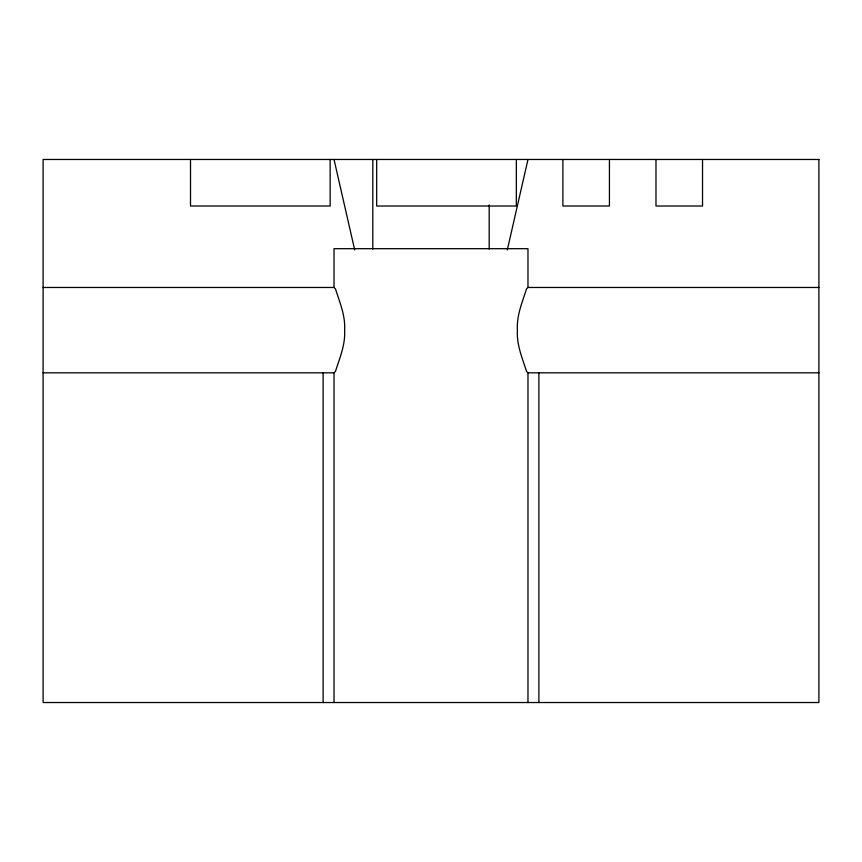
<?xml version="1.0" encoding="UTF-8"?>
<svg xmlns="http://www.w3.org/2000/svg" width="862" height="862" viewBox="0 0 862 862"><rect width="100%" height="100%" fill="white"/><g stroke="black" fill="none" stroke-linecap="round" stroke-linejoin="round"><path stroke-width="1.29" d="M507.287 249.98L527.975 159.47M334.025 702.53L334.025 372.815L335.48 371.36C339.703 357.945 345.522 344.725 344.606 330.146C345.522 315.567 339.703 302.346 335.48 288.932L334.025 287.477L43.1 287.477M818.9 287.477L527.975 287.477L526.52 288.932C522.297 302.346 516.478 315.567 517.394 330.146C516.478 344.725 522.297 357.945 526.52 371.36L527.975 372.815L527.975 702.53M43.1 372.815L334.025 372.815M527.975 372.815L818.9 372.815M334.025 159.47L354.713 249.98M702.53 159.47L702.53 206.018L655.982 206.018L655.982 159.47M609.434 159.47L609.434 206.018L562.886 206.018L562.886 159.47M538.89 372.546L538.89 702.53M527.975 287.477L527.975 248.687L334.025 248.687L334.025 287.477M516.338 159.47L516.338 206.018L376.694 206.018L376.694 159.47M489.185 204.951L489.185 249.086M372.815 159.47L372.815 249.086M330.146 159.47L330.146 206.018L190.502 206.018L190.502 159.47M323.11 372.546L323.11 702.53M818.9 159.47L43.1 159.47L43.1 702.53L818.9 702.53L818.9 159.47"/></g></svg>
